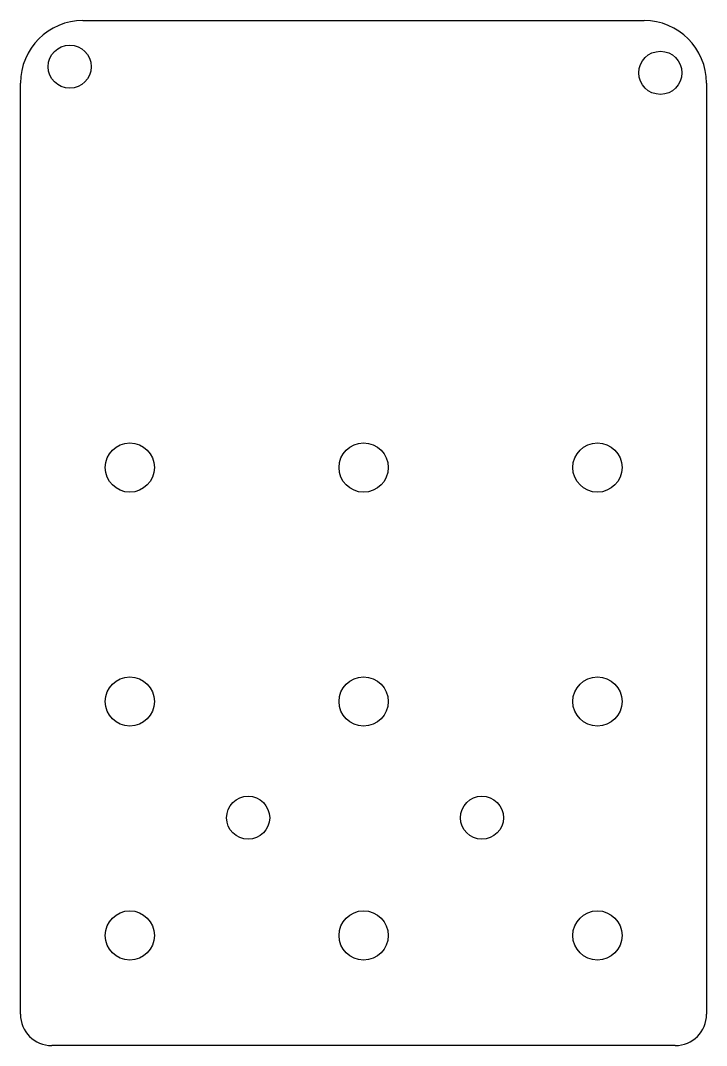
# Model space of a CAD drawing. Extents: x 0 to 55.8, y 0 to 83.2.
import ezdxf

# ---------------------------------------------------------------- set-up
doc = ezdxf.new("R2010")
doc.units = 0
doc.layers.add('20', color=7, linetype='CONTINUOUS')

msp = doc.modelspace()

# ---------------------------------------------------------------- linework, layer by layer
at = {"layer": '20'}
for p, q in [((5.08, 83.25), (50.67, 83.25)), ((0, 2.54), (0, 78.17)), ((55.75, 78.17), (55.75, 2.54)), ((53.21, 0), (2.54, 0))]:
    msp.add_line(p, q, dxfattribs=at)
for centre, radius in [((4, 79.5), 1.75), ((52, 79), 1.75), ((8.884, 46.939), 2), ((27.884, 46.939), 2), ((46.884, 46.939), 2), ((8.884, 27.939), 2), ((27.884, 27.939), 2), ((46.884, 27.939), 2), ((18.5, 18.5), 1.75), ((37.5, 18.5), 1.75), ((8.884, 8.939), 2), ((27.884, 8.939), 2), ((46.884, 8.939), 2)]:
    msp.add_circle(centre, radius, dxfattribs=at)
for centre, radius, start, end in [((5.08, 78.17), 5.08, 90, 180), ((50.67, 78.17), 5.08, 0, 90), ((2.54, 2.54), 2.54, 180, 270), ((53.21, 2.54), 2.54, 270, 0)]:
    msp.add_arc(centre, radius, start, end, dxfattribs=at)

doc.saveas('drawing.dxf')
